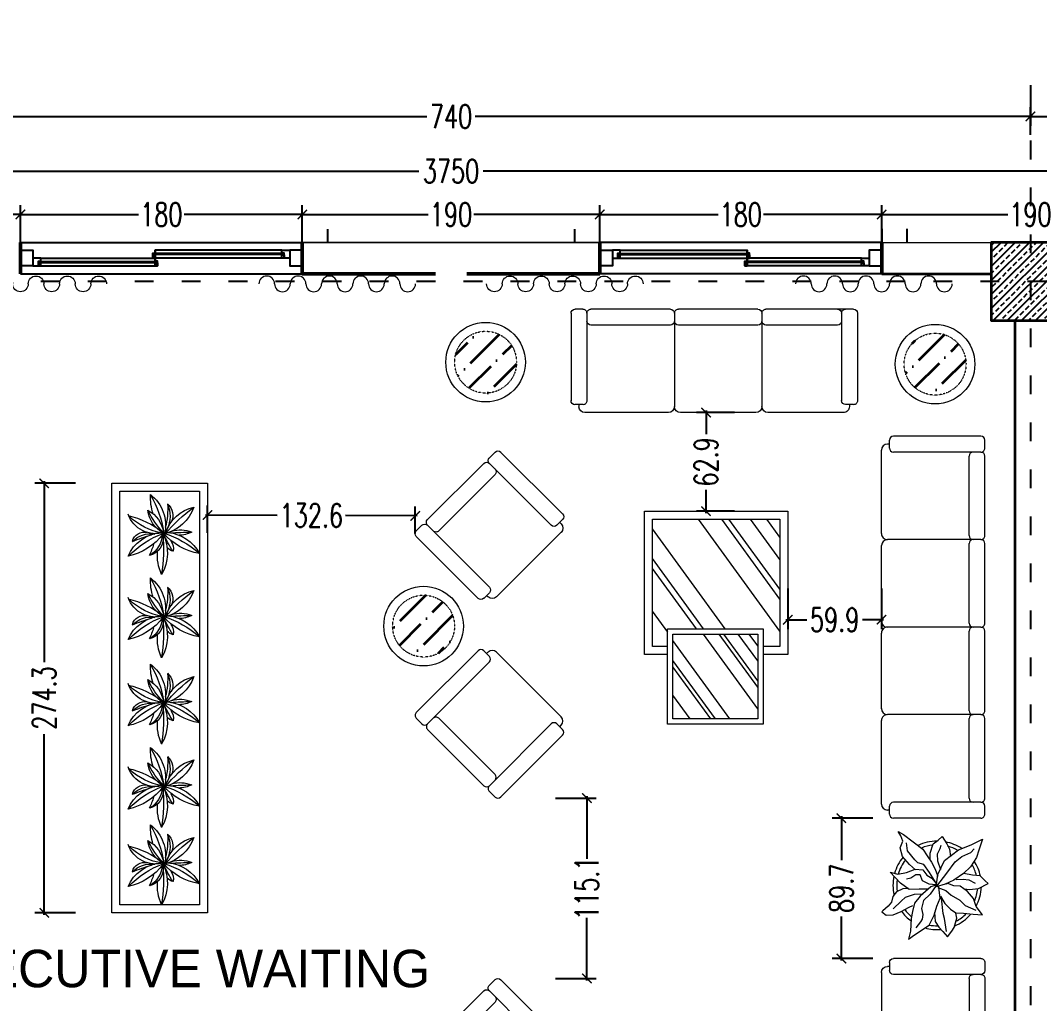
# Model space of a CAD drawing. Header units: centimetres. Extents: x -3207095 to 15275363, y -32656 to 4798027.
# Drawn here: x 691817 to 692468, y 4439273 to 4439900 of the extents above; entities that cross this region are included whole.
import ezdxf

# ---------------------------------------------------------------- set-up
doc = ezdxf.new("R2010")
doc.units = ezdxf.units.CM
for name, pattern in [('ACAD_ISO03W100', [30, 12, -18]), ('DUZ', [500, 500]), ('GESTRICHELT', [0.75, 0.5, -0.25])]:
    doc.linetypes.add(name, pattern=pattern)
doc.layers.get('0').update_dxf_attribs({"color": 1, "linetype": 'DUZ'})
for name, color, linetype in [('AGAC', 116, 'Continuous'), ('DIM', 1, 'DUZ'), ('KOLTAR_F', 145, 'Continuous'), ('PEN', 161, 'Continuous'), ('söve', 26, 'DUZ')]:
    doc.layers.add(name, color=color, linetype=linetype)
for name, color, linetype, lineweight in [('cam', 143, 'Continuous', 20), ('DUV', 220, 'Continuous', 50), ('DUVAR', 7, 'Continuous', 35), ('FE_PERDE', 205, 'Continuous', 15), ('Fix & Furniture', 144, 'Continuous', 13), ('Fix. Furniture', 144, 'Continuous', 9), ('gor25', 142, 'Continuous', 25), ('iç duvar', 7, 'Continuous', 50), ('KOLON_F', 3, 'Continuous', 35), ('Wall', 7, 'Continuous', 35)]:
    doc.layers.add(name, color=color, linetype=linetype, lineweight=lineweight)
doc.styles.add('ATT', font='romans.shx')
doc.styles.add('DIM', font='ROMANSTW.SHX', dxfattribs={"width": 0.7})
doc.dimstyles.new('1_100', dxfattribs={"dimtxt": 15, "dimasz": 6, "dimexe": 6, "dimexo": 0, "dimgap": 2, "dimtad": 0, "dimdec": 1, "dimzin": 11, "dimdsep": 46, "dimtxsty": 'DIM', "dimblk": 'ARCHTICK', "dimcen": 3, "dimdle": 1.25, "dimclrt": 2, "dimadec": 0, "dimazin": 0, "dimtfac": 1.25, "dimtdec": 1, "dimtix": 1, "dimtofl": 0, "dimtmove": 1, "dimatfit": 3, "dimldrblk": 'ARCHTICK', "dimfxl": 20, "dimfxlon": 1, "dimtolj": 1, "dimtzin": 0, "dimarcsym": 0})

# ---------------------------------------------------------------- blocks, each defined once
blk = doc.blocks.new('GEN_BLOCK00601')
at = {"linetype": 'Continuous', "ltscale": 50}
for centre, start, end in [((50, 50), 0, 180), ((250, 50), 0, 180), ((450, 50), 0, 180), ((650, 50), 0, 180), ((850, 50), 0, 180), ((150, 50), 180, 0), ((350, 50), 180, 0), ((550, 50), 180, 0), ((750, 50), 180, 0), ((950, 50), 180, 0)]:
    blk.add_arc(centre, 50, start, end, dxfattribs=at)
for tag in ['Sfb', 'FLOOR']:
    blk.add_attdef(tag, (0, 0), '', height=1)
blk = doc.blocks.new('_ArchTick')
at = {"color": 0, "linetype": 'ByBlock', "const_width": 0.15}
blk.add_lwpolyline([(-0.5, -0.5), (0.5, 0.5)], dxfattribs=at)
blk = doc.blocks.new('*D4767')
at = {"layer": 'Defpoints', "color": 0, "linetype": 'Continuous', "lineweight": 5, "transparency": 16777216}
for p in [(691816.93, 4439776.56), (691626.93, 4439758.74), (691816.93, 4439758.74)]:
    blk.add_point(p, dxfattribs=at)
at = {"layer": 'DIM', "color": 0, "linetype": 'Continuous', "lineweight": -2, "transparency": 16777216}
for p, q in [((691625.68, 4439776.56), (691707.43, 4439776.56)), ((691626.93, 4439758.74), (691626.93, 4439782.56)), ((691818.18, 4439776.56), (691736.43, 4439776.56)), ((691816.93, 4439758.74), (691816.93, 4439782.56))]:
    blk.add_line(p, q, dxfattribs=at)
at = {"layer": 'DIM', "color": 0, "linetype": 'Continuous', "lineweight": -2, "transparency": 16777216, "xscale": 6, "yscale": 6, "zscale": 6, "rotation": 180}
blk.add_blockref('_ArchTick', (691626.93, 4439776.56), dxfattribs=at)
at = {"layer": 'DIM', "color": 0, "linetype": 'Continuous', "lineweight": -2, "transparency": 16777216, "xscale": 6, "yscale": 6, "zscale": 6}
blk.add_blockref('_ArchTick', (691816.93, 4439776.56), dxfattribs=at)
at = {"layer": 'DIM', "color": 2, "linetype": 'Continuous', "lineweight": 5, "transparency": 16777216, "insert": (691721.93, 4439776.56), "char_height": 15, "attachment_point": 5, "style": 'DIM'}
blk.add_mtext('\\A1;190', dxfattribs=at)
blk = doc.blocks.new('*D4768')
at = {"layer": 'Defpoints', "color": 0, "linetype": 'Continuous', "lineweight": 5, "transparency": 16777216}
for p in [(691996.93, 4439776.56), (691816.93, 4439758.74), (691996.93, 4439758.74)]:
    blk.add_point(p, dxfattribs=at)
at = {"layer": 'DIM', "color": 0, "linetype": 'Continuous', "lineweight": -2, "transparency": 16777216}
for p, q in [((691815.68, 4439776.56), (691892.43, 4439776.56)), ((691816.93, 4439758.74), (691816.93, 4439782.56)), ((691998.18, 4439776.56), (691921.43, 4439776.56)), ((691996.93, 4439758.74), (691996.93, 4439782.56))]:
    blk.add_line(p, q, dxfattribs=at)
at = {"layer": 'DIM', "color": 0, "linetype": 'Continuous', "lineweight": -2, "transparency": 16777216, "xscale": 6, "yscale": 6, "zscale": 6, "rotation": 180}
blk.add_blockref('_ArchTick', (691816.93, 4439776.56), dxfattribs=at)
at = {"layer": 'DIM', "color": 0, "linetype": 'Continuous', "lineweight": -2, "transparency": 16777216, "xscale": 6, "yscale": 6, "zscale": 6}
blk.add_blockref('_ArchTick', (691996.93, 4439776.56), dxfattribs=at)
at = {"layer": 'DIM', "color": 2, "linetype": 'Continuous', "lineweight": 5, "transparency": 16777216, "insert": (691906.93, 4439776.56), "char_height": 15, "attachment_point": 5, "style": 'DIM'}
blk.add_mtext('\\A1;180', dxfattribs=at)
blk = doc.blocks.new('*D4769')
at = {"layer": 'Defpoints', "color": 0, "linetype": 'Continuous', "lineweight": 5, "transparency": 16777216}
for p in [(692186.93, 4439776.56), (691996.93, 4439758.74), (692186.93, 4439758.74)]:
    blk.add_point(p, dxfattribs=at)
at = {"layer": 'DIM', "color": 0, "linetype": 'Continuous', "lineweight": -2, "transparency": 16777216}
for p, q in [((691995.68, 4439776.56), (692077.43, 4439776.56)), ((691996.93, 4439758.74), (691996.93, 4439782.56)), ((692188.18, 4439776.56), (692106.43, 4439776.56)), ((692186.93, 4439758.74), (692186.93, 4439782.56))]:
    blk.add_line(p, q, dxfattribs=at)
at = {"layer": 'DIM', "color": 0, "linetype": 'Continuous', "lineweight": -2, "transparency": 16777216, "xscale": 6, "yscale": 6, "zscale": 6, "rotation": 180}
blk.add_blockref('_ArchTick', (691996.93, 4439776.56), dxfattribs=at)
at = {"layer": 'DIM', "color": 0, "linetype": 'Continuous', "lineweight": -2, "transparency": 16777216, "xscale": 6, "yscale": 6, "zscale": 6}
blk.add_blockref('_ArchTick', (692186.93, 4439776.56), dxfattribs=at)
at = {"layer": 'DIM', "color": 2, "linetype": 'Continuous', "lineweight": 5, "transparency": 16777216, "insert": (692091.93, 4439776.56), "char_height": 15, "attachment_point": 5, "style": 'DIM'}
blk.add_mtext('\\A1;190', dxfattribs=at)
blk = doc.blocks.new('*D4770')
at = {"layer": 'Defpoints', "color": 0, "linetype": 'Continuous', "lineweight": 5, "transparency": 16777216}
for p in [(692366.93, 4439776.56), (692186.93, 4439758.74), (692366.93, 4439758.74)]:
    blk.add_point(p, dxfattribs=at)
at = {"layer": 'DIM', "color": 0, "linetype": 'Continuous', "lineweight": -2, "transparency": 16777216}
for p, q in [((692185.68, 4439776.56), (692262.43, 4439776.56)), ((692186.93, 4439758.74), (692186.93, 4439782.56)), ((692368.18, 4439776.56), (692291.43, 4439776.56)), ((692366.93, 4439758.74), (692366.93, 4439782.56))]:
    blk.add_line(p, q, dxfattribs=at)
at = {"layer": 'DIM', "color": 0, "linetype": 'Continuous', "lineweight": -2, "transparency": 16777216, "xscale": 6, "yscale": 6, "zscale": 6, "rotation": 180}
blk.add_blockref('_ArchTick', (692186.93, 4439776.56), dxfattribs=at)
at = {"layer": 'DIM', "color": 0, "linetype": 'Continuous', "lineweight": -2, "transparency": 16777216, "xscale": 6, "yscale": 6, "zscale": 6}
blk.add_blockref('_ArchTick', (692366.93, 4439776.56), dxfattribs=at)
at = {"layer": 'DIM', "color": 2, "linetype": 'Continuous', "lineweight": 5, "transparency": 16777216, "insert": (692276.93, 4439776.56), "char_height": 15, "attachment_point": 5, "style": 'DIM'}
blk.add_mtext('\\A1;180', dxfattribs=at)
blk = doc.blocks.new('*D4771')
at = {"layer": 'Defpoints', "color": 0, "linetype": 'Continuous', "lineweight": 5, "transparency": 16777216}
for p in [(692556.93, 4439776.56), (692366.93, 4439758.74), (692556.93, 4439758.74)]:
    blk.add_point(p, dxfattribs=at)
at = {"layer": 'DIM', "color": 0, "linetype": 'Continuous', "lineweight": -2, "transparency": 16777216}
for p, q in [((692365.68, 4439776.56), (692447.43, 4439776.56)), ((692366.93, 4439758.74), (692366.93, 4439782.56)), ((692558.18, 4439776.56), (692476.43, 4439776.56)), ((692556.93, 4439758.74), (692556.93, 4439782.56))]:
    blk.add_line(p, q, dxfattribs=at)
at = {"layer": 'DIM', "color": 0, "linetype": 'Continuous', "lineweight": -2, "transparency": 16777216, "xscale": 6, "yscale": 6, "zscale": 6, "rotation": 180}
blk.add_blockref('_ArchTick', (692366.93, 4439776.56), dxfattribs=at)
at = {"layer": 'DIM', "color": 0, "linetype": 'Continuous', "lineweight": -2, "transparency": 16777216, "xscale": 6, "yscale": 6, "zscale": 6}
blk.add_blockref('_ArchTick', (692556.93, 4439776.56), dxfattribs=at)
at = {"layer": 'DIM', "color": 2, "linetype": 'Continuous', "lineweight": 5, "transparency": 16777216, "insert": (692461.93, 4439776.56), "char_height": 15, "attachment_point": 5, "style": 'DIM'}
blk.add_mtext('\\A1;190', dxfattribs=at)
blk = doc.blocks.new('*D4784')
at = {"layer": 'Defpoints', "color": 0, "linetype": 'Continuous', "lineweight": 5, "transparency": 16777216}
for p in [(692461.93, 4439900.46), (692461.93, 4439839.14), (691721.93, 4439827.32)]:
    blk.add_point(p, dxfattribs=at)
at = {"layer": 'DIM', "color": 0, "linetype": 'Continuous', "lineweight": -2, "transparency": 16777216}
for p, q in [((692461.93, 4439859.14), (692461.93, 4439833.14)), ((691721.93, 4439827.32), (691721.93, 4439845.14)), ((691720.68, 4439839.14), (692076.43, 4439839.14)), ((692463.18, 4439839.14), (692107.43, 4439839.14))]:
    blk.add_line(p, q, dxfattribs=at)
at = {"layer": 'DIM', "color": 0, "linetype": 'Continuous', "lineweight": -2, "transparency": 16777216, "xscale": 6, "yscale": 6, "zscale": 6, "rotation": 180}
blk.add_blockref('_ArchTick', (691721.93, 4439839.14), dxfattribs=at)
at = {"layer": 'DIM', "color": 0, "linetype": 'Continuous', "lineweight": -2, "transparency": 16777216, "xscale": 6, "yscale": 6, "zscale": 6}
blk.add_blockref('_ArchTick', (692461.93, 4439839.14), dxfattribs=at)
at = {"layer": 'DIM', "color": 2, "linetype": 'Continuous', "lineweight": 5, "transparency": 16777216, "insert": (692091.93, 4439839.14), "char_height": 15, "attachment_point": 5, "style": 'DIM'}
blk.add_mtext('\\A1;740', dxfattribs=at)
blk = doc.blocks.new('*D4785')
at = {"layer": 'Defpoints', "color": 0, "linetype": 'Continuous', "lineweight": 5, "transparency": 16777216}
for p in [(692901.93, 4439900.46), (692901.93, 4439839.14), (692461.93, 4439827.32)]:
    blk.add_point(p, dxfattribs=at)
at = {"layer": 'DIM', "color": 0, "linetype": 'Continuous', "lineweight": -2, "transparency": 16777216}
for p, q in [((692901.93, 4439859.14), (692901.93, 4439833.14)), ((692461.93, 4439827.32), (692461.93, 4439845.14)), ((692460.68, 4439839.14), (692666.43, 4439839.14)), ((692903.18, 4439839.14), (692697.43, 4439839.14))]:
    blk.add_line(p, q, dxfattribs=at)
at = {"layer": 'DIM', "color": 0, "linetype": 'Continuous', "lineweight": -2, "transparency": 16777216, "xscale": 6, "yscale": 6, "zscale": 6, "rotation": 180}
blk.add_blockref('_ArchTick', (692461.93, 4439839.14), dxfattribs=at)
at = {"layer": 'DIM', "color": 0, "linetype": 'Continuous', "lineweight": -2, "transparency": 16777216, "xscale": 6, "yscale": 6, "zscale": 6}
blk.add_blockref('_ArchTick', (692901.93, 4439839.14), dxfattribs=at)
at = {"layer": 'DIM', "color": 2, "linetype": 'Continuous', "lineweight": 5, "transparency": 16777216, "insert": (692681.93, 4439839.14), "char_height": 15, "attachment_point": 5, "style": 'DIM'}
blk.add_mtext('\\A1;440', dxfattribs=at)
blk = doc.blocks.new('*D4791')
at = {"layer": 'Defpoints', "color": 0, "linetype": 'Continuous', "lineweight": 5, "transparency": 16777216}
for p in [(690216.93, 4439804.16), (690216.93, 4439782.56), (693966.93, 4439782.56)]:
    blk.add_point(p, dxfattribs=at)
at = {"layer": 'DIM', "color": 0, "linetype": 'Continuous', "lineweight": -2, "transparency": 16777216}
for p, q in [((690216.93, 4439784.16), (690216.93, 4439810.16)), ((693966.93, 4439784.16), (693966.93, 4439810.16)), ((690215.68, 4439804.16), (692071.43, 4439804.16)), ((693968.18, 4439804.16), (692112.43, 4439804.16))]:
    blk.add_line(p, q, dxfattribs=at)
at = {"layer": 'DIM', "color": 0, "linetype": 'Continuous', "lineweight": -2, "transparency": 16777216, "xscale": 6, "yscale": 6, "zscale": 6, "rotation": 180}
blk.add_blockref('_ArchTick', (690216.93, 4439804.16), dxfattribs=at)
at = {"layer": 'DIM', "color": 0, "linetype": 'Continuous', "lineweight": -2, "transparency": 16777216, "xscale": 6, "yscale": 6, "zscale": 6}
blk.add_blockref('_ArchTick', (693966.93, 4439804.16), dxfattribs=at)
at = {"layer": 'DIM', "color": 2, "linetype": 'Continuous', "lineweight": 5, "transparency": 16777216, "insert": (692091.93, 4439804.16), "char_height": 15, "attachment_point": 5, "style": 'DIM'}
blk.add_mtext('\\A1;3750', dxfattribs=at)
blk = doc.blocks.new('dhsdfhhdfgdjdfghjghjk')
at = {"layer": 'Fix & Furniture', "ltscale": 0.02}
for p, q in [((39347.5, 877.54), (39347.5, 855.54)), ((39350.5, 878.54), (39348.5, 878.54)), ((39351.5, 877.54), (39351.5, 855.54)), ((39372.5, 878.54), (39352.5, 878.54)), ((39373.5, 877.54), (39373.5, 854.04)), ((39394.5, 878.54), (39374.5, 878.54)), ((39395.5, 877.54), (39395.5, 854.04)), ((39416.5, 878.54), (39396.5, 878.54)), ((39417.5, 877.54), (39417.5, 854.04)), ((39438.5, 878.54), (39418.5, 878.54)), ((39439.5, 877.54), (39439.5, 855.54)), ((39442.5, 878.54), (39440.5, 878.54)), ((39443.5, 877.54), (39443.5, 855.54)), ((39372.5, 874.54), (39352.5, 874.54)), ((39394.5, 874.54), (39374.5, 874.54)), ((39416.5, 874.54), (39396.5, 874.54)), ((39438.5, 874.54), (39418.5, 874.54)), ((39350.5, 854.54), (39348.5, 854.54)), ((39349.5, 854.54), (39349.5, 854.04)), ((39442.5, 854.54), (39440.5, 854.54)), ((39441.5, 854.54), (39441.5, 854.04)), ((39372, 852.54), (39351, 852.54)), ((39394, 852.54), (39375, 852.54)), ((39416, 852.54), (39397, 852.54)), ((39439.97, 852.54), (39419, 852.54))]:
    blk.add_line(p, q, dxfattribs=at)
for centre, radius, start, end in [((39348.52, 877.53), 1.02, 90.8455, 180.8455), ((39350.5, 877.54), 1, 359.9318, 90), ((39352.5, 877.54), 1, 90.0681, 180.0681), ((39372.5, 877.54), 1, 359.9319, 89.9319), ((39374.5, 877.54), 1, 90.0681, 180.0681), ((39394.5, 877.54), 1, 359.9319, 89.9319), ((39396.5, 877.54), 1, 90.0681, 180.0681), ((39416.5, 877.54), 1, 359.9319, 89.9319), ((39418.5, 877.54), 1, 90.0681, 180.0681), ((39438.5, 877.54), 1, 359.9319, 89.9319), ((39440.5, 877.54), 1, 90.0681, 180.0681), ((39442.5, 877.54), 1, 359.8458, 89.8458), ((39352.5, 875.55), 1, 179.9319, 269.9319), ((39372.5, 875.55), 1, 270.0681, 0.0681), ((39374.5, 875.55), 1, 179.9319, 269.9319), ((39394.5, 875.55), 1, 270.0681, 0.0681), ((39396.5, 875.55), 1, 179.9319, 269.9319), ((39416.5, 875.55), 1, 270.0681, 0.0681), ((39418.5, 875.55), 1, 179.9319, 269.9319), ((39438.5, 875.55), 1, 270.0681, 0.0681), ((39348.51, 855.55), 1.01, 179.5407, 269.5407), ((39351.01, 854.05), 1.51, 180.27, 270.27), ((39350.5, 855.55), 1.01, 269.6742, 359.6742), ((39372, 854.05), 1.5, 269.8574, 359.8574), ((39375, 854.05), 1.5, 180.0365, 270.0365), ((39394, 854.04), 1.5, 269.9885, 359.9885), ((39397, 854.05), 1.5, 180.048, 270.048), ((39415.99, 854.06), 1.51, 269.4397, 359.4397), ((39419, 854.05), 1.5, 180.048, 270.048), ((39440.51, 855.55), 1, 179.8254, 269.8254), ((39439.99, 854.06), 1.51, 269.4397, 359.4397), ((39442.5, 855.55), 1.01, 269.5727, 359.5727)]:
    blk.add_arc(centre, radius, start, end, dxfattribs=at)
blk = doc.blocks.new('dfhsdfjsdfgjfgj')
at = {"layer": 'Fix & Furniture', "ltscale": 0.02}
for p, q in [((63620.72, 5320.18), (63642.72, 5320.18)), ((63619.72, 5317.18), (63619.72, 5319.18)), ((63643.72, 5317.18), (63643.72, 5319.18)), ((63643.72, 5318.18), (63644.22, 5318.18)), ((63619.72, 5295.18), (63619.72, 5315.18)), ((63620.72, 5316.18), (63642.72, 5316.18)), ((63623.72, 5295.18), (63623.72, 5315.18)), ((63645.72, 5295.68), (63645.72, 5316.68)), ((63620.72, 5294.18), (63644.22, 5294.18)), ((63619.72, 5273.18), (63619.72, 5293.18)), ((63623.72, 5273.18), (63623.72, 5293.18)), ((63645.72, 5273.68), (63645.72, 5292.68)), ((63619.72, 5251.18), (63619.72, 5271.18)), ((63620.72, 5272.18), (63644.22, 5272.18)), ((63623.72, 5253.15), (63623.72, 5271.18)), ((63645.72, 5251.68), (63645.72, 5270.68)), ((63619.72, 5249.15), (63619.72, 5251.15)), ((63620.72, 5252.15), (63642.72, 5252.15)), ((63643.72, 5249.15), (63643.72, 5251.15)), ((63620.72, 5248.15), (63642.72, 5248.15)), ((63643.72, 5250.18), (63644.22, 5250.18)), ((63643.72, 5250.15), (63644.22, 5250.15))]:
    blk.add_line(p, q, dxfattribs=at)
for centre, radius, start, end in [((63620.74, 5319.16), 1.02, 89.1545, 179.1545), ((63642.72, 5319.17), 1.01, 0.4593, 90.4593), ((63620.72, 5317.18), 1, 180, 270.0682), ((63642.72, 5317.18), 1.01, 270.3258, 0.3258), ((63644.22, 5316.67), 1.51, 359.73, 89.73), ((63620.72, 5315.18), 1, 89.9319, 179.9319), ((63622.72, 5315.18), 1, 0.0681, 90.0681), ((63620.72, 5295.18), 1, 180.0681, 270.0681), ((63620.72, 5293.18), 1, 89.9319, 179.9319), ((63622.72, 5295.18), 1, 269.9319, 359.9319), ((63622.72, 5293.18), 1, 0.0681, 90.0681), ((63644.22, 5295.68), 1.5, 270.1426, 0.1426), ((63644.22, 5292.68), 1.5, 359.9635, 89.9635), ((63644.22, 5273.68), 1.5, 270.0115, 0.0115), ((63620.72, 5273.18), 1, 180.0681, 270.0681), ((63620.72, 5271.18), 1, 89.9319, 179.9319), ((63622.72, 5273.18), 1, 269.9319, 359.9319), ((63622.72, 5271.18), 1, 0.0681, 90.0681), ((63644.22, 5270.68), 1.5, 359.952, 89.952), ((63620.72, 5253.15), 1, 180.0681, 270.0681), ((63622.72, 5253.15), 1, 269.9319, 359.9319), ((63620.72, 5251.15), 1, 89.9319, 179.9319), ((63620.72, 5251.18), 1, 180.0681, 180.9159), ((63642.72, 5251.15), 1, 0.1746, 90.1746), ((63644.21, 5251.69), 1.51, 270.5603, 0.5603), ((63620.73, 5249.15), 1, 180.1542, 270.1542), ((63642.72, 5249.16), 1.01, 270.4273, 0.4273)]:
    blk.add_arc(centre, radius, start, end, dxfattribs=at)
blk = doc.blocks.new('dfhgdfhfgjjghj')
at = {"layer": 'Fix & Furniture', "ltscale": 0.02}
for p, q in [((39396.87, 828.4), (39396.87, 806.4)), ((39399.87, 829.4), (39397.87, 829.4)), ((39400.87, 828.4), (39400.87, 806.4)), ((39421.87, 829.4), (39401.87, 829.4)), ((39422.87, 828.4), (39422.87, 806.4)), ((39425.87, 829.4), (39423.87, 829.4)), ((39426.87, 828.4), (39426.87, 806.4)), ((39421.87, 825.4), (39401.87, 825.4)), ((39399.87, 805.4), (39397.87, 805.4)), ((39398.87, 805.4), (39398.87, 804.9)), ((39425.87, 805.4), (39423.87, 805.4)), ((39424.87, 805.4), (39424.87, 804.9)), ((39423.34, 803.4), (39400.37, 803.4))]:
    blk.add_line(p, q, dxfattribs=at)
for centre, radius, start, end in [((39397.88, 828.38), 1.02, 90.8455, 180.8455), ((39399.87, 828.4), 1, 359.9318, 90), ((39401.87, 828.4), 1, 90.0681, 180.0681), ((39421.87, 828.4), 1, 359.9319, 89.9319), ((39423.87, 828.4), 1, 90.0681, 180.0681), ((39425.87, 828.4), 1, 359.8458, 89.8458), ((39401.87, 826.4), 1, 179.9319, 269.9319), ((39421.87, 826.4), 1, 270.0681, 0.0681), ((39397.88, 806.41), 1.01, 179.5407, 269.5407), ((39400.38, 804.9), 1.51, 180.27, 270.27), ((39399.86, 806.4), 1.01, 269.6742, 359.6742), ((39423.87, 806.4), 1, 179.8254, 269.8254), ((39423.35, 804.91), 1.51, 269.4397, 359.4397), ((39425.86, 806.41), 1.01, 269.5727, 359.5727)]:
    blk.add_arc(centre, radius, start, end, dxfattribs=at)
blk = doc.blocks.new('hfjdfjdkhkk')
at = {"layer": 'Fix & Furniture', "ltscale": 0.02}
for p, q in [((39445.94, 1061.12), (39445.94, 1097.12)), ((39445.94, 1097.12), (39481.94, 1097.12)), ((39481.94, 1097.12), (39481.94, 1061.12)), ((39447.94, 1063.12), (39447.94, 1095.12)), ((39447.94, 1095.12), (39479.94, 1095.12)), ((39479.94, 1095.12), (39479.94, 1063.12)), ((39481.94, 1061.12), (39445.94, 1061.12)), ((39479.94, 1063.12), (39447.94, 1063.12))]:
    blk.add_line(p, q, dxfattribs=at)
at = {"layer": 'Fix & Furniture'}
for p, q in [((39469.43, 1063.12), (39447.94, 1092.7)), ((39479.94, 1066.94), (39459.47, 1095.12)), ((39479.94, 1075.04), (39465.35, 1095.12)), ((39479.94, 1077.48), (39467.13, 1095.13)), ((39479.94, 1084.98), (39472.58, 1095.12)), ((39479.94, 1090.63), (39476.68, 1095.12)), ((39463.98, 1063.12), (39447.94, 1085.2)), ((39462.2, 1063.12), (39447.94, 1082.75)), ((39454.4, 1063.12), (39447.94, 1072.01))]:
    blk.add_line(p, q, dxfattribs=at)
blk = doc.blocks.new('FGDFJFGJFGJD')
at = {"layer": 'Fix & Furniture', "ltscale": 0.02}
for p, q in [((686559.82, 4460826.04), (686559.82, 4460790.04)), ((686595.82, 4460826.04), (686559.82, 4460826.04)), ((686561.82, 4460824.04), (686561.82, 4460792.04)), ((686593.82, 4460824.04), (686561.82, 4460824.04)), ((686593.82, 4460792.04), (686593.82, 4460824.04)), ((686595.82, 4460790.04), (686595.82, 4460826.04)), ((686561.82, 4460792.04), (686566, 4460792.04)), ((686590, 4460792.04), (686593.82, 4460792.04)), ((686559.82, 4460790.04), (686566, 4460790.04)), ((686590, 4460790.04), (686595.82, 4460790.04))]:
    blk.add_line(p, q, dxfattribs=at)
at = {"layer": 'Fix & Furniture'}
for p, q in [((686561.82, 4460806.41), (686574.63, 4460824.05)), ((686561.82, 4460795.86), (686582.29, 4460824.04)), ((686561.82, 4460813.91), (686569.18, 4460824.04)), ((686561.82, 4460803.96), (686576.4, 4460824.04)), ((686561.82, 4460819.55), (686565.08, 4460824.04)), ((686575.57, 4460796.51), (686593.82, 4460821.62)), ((686581.02, 4460796.51), (686593.82, 4460814.12)), ((686582.79, 4460796.51), (686593.82, 4460811.68)), ((686590, 4460795.68), (686593.82, 4460800.93))]:
    blk.add_line(p, q, dxfattribs=at)
at = {"layer": 'Wall', "xscale": -0.6666666666666666, "yscale": 0.6666666666666666, "zscale": 0.6666666666666666}
blk.add_blockref('hfjdfjdkhkk', (712887.3, 4460065.09), dxfattribs=at)
blk = doc.blocks.new('fhdfghfgh')
at = {"layer": 'Fix. Furniture', "ltscale": 0.02}
blk.add_circle((7534.74, -570.99), 9, dxfattribs=at)
at = {"layer": 'Fix. Furniture', "linetype": 'GESTRICHELT', "ltscale": 0.02}
blk.add_circle((7534.74, -570.99), 7, dxfattribs=at)
blk = doc.blocks.new('xchh')
at = {"layer": 'Wall', "ltscale": 0.02}
h = blk.add_hatch(dxfattribs=at)
h.set_pattern_fill('ANSI36', color=9, scale=33.333333, angle=180)
h.set_pattern_definition([(225, (67590.6048, 2844.793), (-2.2097087, -8.1022652), [10.4166667, -2.0833333, 0, -2.0833333])])
h.paths.add_polyline_path([(39562.87, 125.07, 1), (39547.31, 125.07, 1)])
at = {"layer": 'Wall', "xscale": 1.111111111111111, "yscale": 1.111111111111111, "zscale": 1.111111111111111, "rotation": 180}
blk.add_blockref('fhdfghfgh', (47927.02, -509.36), dxfattribs=at)
blk = doc.blocks.new('12PPLT12')
at = {"color": 0, "linetype": 'ByBlock'}
for p, q in [((-0.05, 0.632), (-0.034, 0.694)), ((-0.034, 0.694), (-0.032, 0.751)), ((-0.032, 0.751), (-0.002, 0.689)), ((-0.148, 0.486), (-0.116, 0.583)), ((-0.116, 0.583), (-0.05, 0.632)), ((-0.064, 0.51), (-0.026, 0.591)), ((-0.002, 0.689), (0.044, 0.559)), ((-0.132, 0.367), (-0.148, 0.486)), ((-0.05, 0.38), (-0.064, 0.51)), ((0.044, 0.559), (0.09, 0.432)), ((-0.349, 0.334), (-0.362, 0.415)), ((-0.362, 0.415), (-0.303, 0.35)), ((-0.303, 0.35), (-0.208, 0.312)), ((-0.108, 0.279), (-0.132, 0.367)), ((-0.043, 0.334), (-0.05, 0.38)), ((0.09, 0.432), (0.09, 0.339)), ((0.093, 0.282), (0.134, 0.347)), ((0.134, 0.347), (0.22, 0.415)), ((0.22, 0.415), (0.291, 0.421)), ((0.28, 0.353), (0.25, 0.328)), ((0.291, 0.421), (0.35, 0.429)), ((0.35, 0.429), (0.348, 0.331)), ((-0.332, 0.247), (-0.349, 0.334)), ((-0.289, 0.136), (-0.332, 0.247)), ((-0.205, 0.231), (-0.251, 0.247)), ((-0.208, 0.312), (-0.105, 0.29)), ((-0.137, 0.231), (-0.205, 0.231)), ((-0.097, 0.204), (-0.137, 0.231)), ((-0.105, 0.29), (-0.037, 0.236)), ((0.003, 0.279), (-0.043, 0.334)), ((-0.037, 0.236), (-0.034, 0.158)), ((0.009, 0.169), (0.003, 0.279)), ((0.09, 0.253), (0.082, 0.174)), ((0.09, 0.339), (0.09, 0.253)), ((0.193, 0.293), (0.155, 0.228)), ((0.25, 0.328), (0.193, 0.293)), ((0.342, 0.266), (0.304, 0.19)), ((0.348, 0.331), (0.342, 0.266)), ((-0.536, 0.125), (-0.59, 0.109)), ((-0.487, 0.171), (-0.536, 0.125)), ((-0.425, 0.193), (-0.487, 0.171)), ((-0.346, 0.179), (-0.425, 0.193)), ((-0.292, 0.149), (-0.346, 0.179)), ((-0.194, 0.074), (-0.289, 0.136)), ((-0.11, 0.133), (-0.097, 0.204)), ((-0.069, 0.06), (-0.11, 0.133)), ((-0.034, 0.158), (-0.007, 0.101)), ((0.006, 0.027), (0.009, 0.169)), ((0.082, 0.174), (0.061, 0.082)), ((0.074, 0.098), (0.223, 0.188)), ((0.155, 0.228), (0.131, 0.13)), ((0.223, 0.188), (0.421, 0.204)), ((0.315, 0.109), (0.413, 0.117)), ((0.413, 0.117), (0.524, 0.101)), ((0.421, 0.204), (0.573, 0.171)), ((0.573, 0.171), (0.716, 0.152)), ((0.716, 0.152), (0.613, 0.074)), ((-0.671, 0.098), (-0.687, 0.095)), ((-0.687, 0.095), (-0.666, 0.036)), ((-0.59, 0.109), (-0.671, 0.098)), ((-0.666, 0.036), (-0.601, -0.005)), ((-0.563, 0.052), (-0.441, 0.074)), ((-0.441, 0.074), (-0.373, 0.084)), ((-0.373, 0.084), (-0.27, 0.057)), ((-0.229, 0.003), (-0.324, -0.027)), ((-0.27, 0.057), (-0.186, 0.006)), ((-0.069, 0.027), (-0.229, 0.003)), ((-0.108, 0.019), (-0.194, 0.074)), ((-0.01, 0.003), (-0.121, -0.038)), ((-0.01, 0.014), (-0.069, 0.06)), ((-0.002, 0.006), (-0.069, 0.027)), ((-0.018, -0.008), (0.074, 0.098)), ((-0.01, -0.005), (0.169, 0.055)), ((0.003, 0.017), (-0.01, 0.014)), ((0.003, -0.029), (-0.01, 0.003)), ((-0.007, 0.101), (0.003, 0.017)), ((0.169, 0.055), (0.315, 0.109)), ((0.545, 0.017), (0.429, -0.032)), ((0.524, 0.101), (0.578, 0.114)), ((0.613, 0.074), (0.545, 0.017)), ((-0.601, -0.005), (-0.503, -0.021)), ((-0.503, -0.021), (-0.4, -0.032)), ((-0.395, -0.094), (-0.452, -0.152)), ((-0.4, -0.032), (-0.357, -0.04)), ((-0.324, -0.027), (-0.395, -0.094)), ((-0.224, -0.059), (-0.292, -0.122)), ((-0.121, -0.038), (-0.224, -0.059)), ((-0.053, -0.14), (0.003, -0.029)), ((0.082, -0.038), (-0.018, -0.008)), ((-0.007, -0.024), (0.05, -0.105)), ((0.05, -0.105), (0.071, -0.181)), ((0.188, -0.054), (0.082, -0.038)), ((0.112, -0.051), (0.09, -0.043)), ((0.155, -0.108), (0.112, -0.051)), ((0.212, -0.152), (0.155, -0.108)), ((0.323, -0.051), (0.188, -0.054)), ((0.215, -0.062), (0.282, -0.103)), ((0.282, -0.103), (0.334, -0.146)), ((0.429, -0.032), (0.323, -0.051)), ((0.396, -0.124), (0.326, -0.054)), ((-0.452, -0.152), (-0.536, -0.268)), ((-0.352, -0.227), (-0.387, -0.241)), ((-0.316, -0.187), (-0.352, -0.227)), ((-0.292, -0.122), (-0.316, -0.187)), ((-0.213, -0.263), (-0.135, -0.195)), ((-0.135, -0.195), (-0.053, -0.14)), ((-0.119, -0.304), (-0.04, -0.148)), ((-0.037, -0.122), (-0.04, -0.219)), ((-0.04, -0.219), (-0.021, -0.308)), ((0.071, -0.181), (0.12, -0.282)), ((0.247, -0.246), (0.212, -0.152)), ((0.234, -0.2), (0.277, -0.241)), ((0.334, -0.146), (0.372, -0.217)), ((0.464, -0.176), (0.396, -0.124)), ((0.48, -0.257), (0.464, -0.176)), ((-0.536, -0.268), (-0.606, -0.328)), ((-0.606, -0.328), (-0.522, -0.328)), ((-0.522, -0.328), (-0.324, -0.325)), ((-0.387, -0.241), (-0.465, -0.268)), ((-0.324, -0.325), (-0.213, -0.263)), ((-0.244, -0.33), (-0.247, -0.406)), ((-0.193, -0.236), (-0.244, -0.33)), ((-0.139, -0.358), (-0.119, -0.304)), ((-0.021, -0.308), (0.006, -0.376)), ((0.12, -0.282), (0.139, -0.363)), ((0.261, -0.349), (0.247, -0.246)), ((0.277, -0.241), (0.372, -0.287)), ((0.372, -0.287), (0.494, -0.301)), ((0.494, -0.301), (0.48, -0.257)), ((-0.247, -0.406), (-0.233, -0.471)), ((-0.199, -0.494), (-0.139, -0.358)), ((-0.102, -0.503), (-0.017, -0.432)), ((-0.017, -0.432), (0.003, -0.378)), ((0.006, -0.376), (0.074, -0.428)), ((0.074, -0.428), (0.158, -0.496)), ((0.139, -0.363), (0.212, -0.474)), ((0.236, -0.444), (0.261, -0.349)), ((0.242, -0.561), (0.236, -0.444)), ((-0.233, -0.471), (-0.222, -0.551)), ((-0.222, -0.551), (-0.148, -0.522)), ((-0.148, -0.522), (-0.102, -0.503)), ((0.158, -0.496), (0.242, -0.561))]:
    blk.add_line(p, q, dxfattribs=at)
for radius, start, end in [(0.5, 107.123, 130.9816), (0.5, 56.9563, 82.295), (0.5, 134.8021, 159.1804), (0.458, 107.9864, 130.5771), (0.458, 62.6899, 79.5345), (0.5, 22.9768, 45.8473), (0.458, 138.4756, 155.3347), (0.458, 26.2761, 41.1349), (0.5, 182.503, 200.4563), (0.458, 183.2699, 197.4002), (0.458, 340.6559, 357.5057), (0.5, 338.5862, 359.7442), (0.5, 220.6606, 241.3393), (0.458, 225.0835, 237.5023), (0.5, 298.3455, 324.4541), (0.458, 303.3868, 322.0756), (0.458, 264.1886, 282.4028), (0.5, 259.7038, 286.1281)]:
    blk.add_arc((0, 0), radius, start, end, dxfattribs=at)
at = {"color": 0, "linetype": 'ByBlock', "style": 'ATT'}
for tag, p, flags in [('ITEM', (-1, -3.25), 3), ('ROOM_NUMBER', (-1, -4.583), 1)]:
    blk.add_attdef(tag, p, '', height=1, dxfattribs=dict(at, flags=flags))
blk = doc.blocks.new('patio plant 2')
for centre, radius, start, end in [((231.7, 78.2), 324.4, 127.05261, 193.63974), ((780.4, -108.7), 866.5, 149.27742, 171.90411), ((-456.8, 321.8), 493.3, 342.14169, 1.77784), ((-403.9, -88.1), 324.8, 18.26791, 77.75767), ((4.6, 351.9), 361.1, 199.85323, 255.87158), ((-1051.8, -785.7), 1241.5, 39.26185, 54.55364), ((-19.4, 158.1), 135.4, 131.9837, 205.4724), ((137.7, 152.2), 268.8, 157.16004, 204.0107), ((499.3, 213.1), 610.8, 175.92625, 194.9396), ((-195.8, 232.5), 255, 297.6391, 353.49272), ((182.8, -25.5), 261.1, 118.6711, 171.44478), ((-541, 474.4), 656.5, 315.35272, 335.24008), ((-8.5, 252.8), 250.6, 252.56429, 340.56581), ((394, -572.5), 748.6, 102.82364, 128.45837), ((-157.2, 544.2), 543.2, 279.62893, 313.85168), ((-83.3, -325.6), 339.5, 95.35088, 151.9516), ((-456.8, 321.8), 493.3, 278.61102, 320.85), ((173.8, -791.8), 837.7, 107.61578, 131.42555), ((-219.4, -209.8), 245.4, 72.60291, 113.2685), ((-196, 270.1), 281.6, 244.70443, 267.56264), ((-308.4, -2196.5), 2212.1, 85.49801, 90.08997), ((-661.4, 220.7), 623.4, 323.97576, 339.48616), ((264, -160.6), 372.8, 154.19101, 209.75886), ((-325.1, -702.9), 750.9, 43.05841, 70.36823), ((-402.7, -183.6), 379.4, 28.06328, 29.23026), ((323, 288.5), 487.8, 216.01013, 258.75138), ((-83.3, -325.6), 339.5, 23.55692, 85.59274), ((32.2, -218.8), 221.1, 44.37449, 98.36113), ((87.5, -90.7), 106.7, 15.64675, 102.64432), ((-53.2, -127.8), 108.2, 141.04441, 190.88338), ((1167.1, -136.7), 1242.7, 173.88522, 189.76002), ((76, -37.2), 149.4, 169.01233, 258.57329), ((164.4, 12.9), 231.5, 184.81411, 238.09448), ((-433.8, -1577), 1636.5, 67.58498, 73.6645), ((-183, -46.1), 104.8, 283.02136, 317.16263), ((-402.7, -183.6), 379.4, 334.71961, 5.66737), ((729.4, 139.4), 755.6, 197.54991, 205.31468)]:
    blk.add_arc(centre, radius, start, end)
blk = doc.blocks.new('*D5952')
at = {"layer": 'Defpoints', "color": 0, "linetype": 'Continuous', "lineweight": 5, "transparency": 16777216}
for p in [(692069.05, 4439584.1), (691936.36, 4439573.34), (692069, 4439572.74)]:
    blk.add_point(p, dxfattribs=at)
at = {"layer": 'DIM', "color": 0, "linetype": 'Continuous', "lineweight": -2, "transparency": 16777216}
for p, q in [((691936.36, 4439573.34), (691936.44, 4439590.69)), ((692069, 4439572.74), (692069.07, 4439590.1)), ((691935.17, 4439584.7), (691980.98, 4439584.49)), ((692070.3, 4439584.09), (692024.48, 4439584.3))]:
    blk.add_line(p, q, dxfattribs=at)
at = {"layer": 'DIM', "color": 0, "linetype": 'Continuous', "lineweight": -2, "transparency": 16777216, "xscale": 6, "yscale": 6, "zscale": 6}
for p, rotation in [((691936.42, 4439584.69), 179.7429544421682), ((692069.05, 4439584.1), 359.7429544421682)]:
    blk.add_blockref('_ArchTick', p, dxfattribs=dict(at, rotation=rotation))
at = {"layer": 'DIM', "color": 2, "linetype": 'Continuous', "lineweight": 5, "transparency": 16777216, "insert": (692002.73, 4439584.39), "char_height": 15, "attachment_point": 5, "rotation": 359.74295, "style": 'DIM'}
blk.add_mtext('\\A1;132.6', dxfattribs=at)
blk = doc.blocks.new('*D5953')
at = {"layer": 'Defpoints', "color": 0, "linetype": 'Continuous', "lineweight": 5, "transparency": 16777216}
for p in [(691832.17, 4439604.92), (691875.4, 4439604.92), (691875.4, 4439330.6)]:
    blk.add_point(p, dxfattribs=at)
at = {"layer": 'DIM', "color": 0, "linetype": 'Continuous', "lineweight": -2, "transparency": 16777216}
for p, q in [((691852.17, 4439604.92), (691826.17, 4439604.92)), ((691832.17, 4439606.17), (691832.17, 4439490.76)), ((691832.17, 4439329.35), (691832.17, 4439444.76)), ((691852.17, 4439330.6), (691826.17, 4439330.6))]:
    blk.add_line(p, q, dxfattribs=at)
at = {"layer": 'DIM', "color": 0, "linetype": 'Continuous', "lineweight": -2, "transparency": 16777216, "xscale": 6, "yscale": 6, "zscale": 6}
for p, rotation in [((691832.17, 4439604.92), 90), ((691832.17, 4439330.6), 270)]:
    blk.add_blockref('_ArchTick', p, dxfattribs=dict(at, rotation=rotation))
at = {"layer": 'DIM', "color": 2, "linetype": 'Continuous', "lineweight": 5, "transparency": 16777216, "insert": (691832.17, 4439467.76), "char_height": 15, "attachment_point": 5, "rotation": 90, "style": 'DIM'}
blk.add_mtext('\\A1;274.3', dxfattribs=at)
blk = doc.blocks.new('*D5959')
at = {"layer": 'Defpoints', "color": 0, "linetype": 'Continuous', "lineweight": 5, "transparency": 16777216}
for p in [(692306.94, 4439540.98), (692366.81, 4439540.98), (692306.94, 4439517.77)]:
    blk.add_point(p, dxfattribs=at)
at = {"layer": 'DIM', "color": 0, "linetype": 'Continuous', "lineweight": -2, "transparency": 16777216}
for p, q in [((692306.94, 4439537.77), (692306.94, 4439511.77)), ((692366.81, 4439537.77), (692366.81, 4439511.77)), ((692305.69, 4439517.77), (692319.13, 4439517.77)), ((692368.06, 4439517.77), (692354.63, 4439517.77))]:
    blk.add_line(p, q, dxfattribs=at)
at = {"layer": 'DIM', "color": 0, "linetype": 'Continuous', "lineweight": -2, "transparency": 16777216, "xscale": 6, "yscale": 6, "zscale": 6, "rotation": 180}
blk.add_blockref('_ArchTick', (692306.94, 4439517.77), dxfattribs=at)
at = {"layer": 'DIM', "color": 0, "linetype": 'Continuous', "lineweight": -2, "transparency": 16777216, "xscale": 6, "yscale": 6, "zscale": 6}
blk.add_blockref('_ArchTick', (692366.81, 4439517.77), dxfattribs=at)
at = {"layer": 'DIM', "color": 2, "linetype": 'Continuous', "lineweight": 5, "transparency": 16777216, "insert": (692336.88, 4439517.77), "char_height": 15, "attachment_point": 5, "style": 'DIM'}
blk.add_mtext('\\A1;59.9', dxfattribs=at)
blk = doc.blocks.new('*D5960')
at = {"layer": 'Defpoints', "color": 0, "linetype": 'Continuous', "lineweight": 5, "transparency": 16777216}
for p in [(692272.97, 4439650.02), (692254.76, 4439587.07), (692272.97, 4439587.07)]:
    blk.add_point(p, dxfattribs=at)
at = {"layer": 'DIM', "color": 0, "linetype": 'Continuous', "lineweight": -2, "transparency": 16777216}
for p, q in [((692272.97, 4439650.02), (692248.76, 4439650.02)), ((692254.76, 4439651.27), (692254.76, 4439636.29)), ((692254.76, 4439585.82), (692254.76, 4439600.79)), ((692272.97, 4439587.07), (692248.76, 4439587.07))]:
    blk.add_line(p, q, dxfattribs=at)
at = {"layer": 'DIM', "color": 0, "linetype": 'Continuous', "lineweight": -2, "transparency": 16777216, "xscale": 6, "yscale": 6, "zscale": 6}
for p, rotation in [((692254.76, 4439650.02), 90), ((692254.76, 4439587.07), 270)]:
    blk.add_blockref('_ArchTick', p, dxfattribs=dict(at, rotation=rotation))
at = {"layer": 'DIM', "color": 2, "linetype": 'Continuous', "lineweight": 5, "transparency": 16777216, "insert": (692254.76, 4439618.54), "char_height": 15, "attachment_point": 5, "rotation": 90, "style": 'DIM'}
blk.add_mtext('\\A1;62.9', dxfattribs=at)
blk = doc.blocks.new('*D5961')
at = {"layer": 'Defpoints', "color": 0, "linetype": 'Continuous', "lineweight": 5, "transparency": 16777216}
for p in [(692402.37, 4439391.12), (692341.21, 4439301.46), (692402.37, 4439301.46)]:
    blk.add_point(p, dxfattribs=at)
at = {"layer": 'DIM', "color": 0, "linetype": 'Continuous', "lineweight": -2, "transparency": 16777216}
for p, q in [((692341.21, 4439392.37), (692341.21, 4439364.29)), ((692361.21, 4439391.12), (692335.21, 4439391.12)), ((692341.21, 4439300.21), (692341.21, 4439328.29)), ((692361.21, 4439301.46), (692335.21, 4439301.46))]:
    blk.add_line(p, q, dxfattribs=at)
at = {"layer": 'DIM', "color": 0, "linetype": 'Continuous', "lineweight": -2, "transparency": 16777216, "xscale": 6, "yscale": 6, "zscale": 6}
for p, rotation in [((692341.21, 4439391.12), 90), ((692341.21, 4439301.46), 270)]:
    blk.add_blockref('_ArchTick', p, dxfattribs=dict(at, rotation=rotation))
at = {"layer": 'DIM', "color": 2, "linetype": 'Continuous', "lineweight": 5, "transparency": 16777216, "insert": (692341.21, 4439346.29), "char_height": 15, "attachment_point": 5, "rotation": 90, "style": 'DIM'}
blk.add_mtext('\\A1;89.7', dxfattribs=at)
blk = doc.blocks.new('*D5964')
at = {"layer": 'Defpoints', "color": 0, "linetype": 'Continuous', "lineweight": 5, "transparency": 16777216}
for p in [(692121.86, 4439403.86), (692121.86, 4439288.72), (692178.69, 4439288.72)]:
    blk.add_point(p, dxfattribs=at)
at = {"layer": 'DIM', "color": 0, "linetype": 'Continuous', "lineweight": -2, "transparency": 16777216}
for p, q in [((692158.69, 4439403.86), (692184.69, 4439403.86)), ((692178.69, 4439405.11), (692178.69, 4439365.04)), ((692178.69, 4439287.47), (692178.69, 4439327.54)), ((692158.69, 4439288.72), (692184.69, 4439288.72))]:
    blk.add_line(p, q, dxfattribs=at)
at = {"layer": 'DIM', "color": 0, "linetype": 'Continuous', "lineweight": -2, "transparency": 16777216, "xscale": 6, "yscale": 6, "zscale": 6}
for p, rotation in [((692178.69, 4439403.86), 90), ((692178.69, 4439288.72), 270)]:
    blk.add_blockref('_ArchTick', p, dxfattribs=dict(at, rotation=rotation))
at = {"layer": 'DIM', "color": 2, "linetype": 'Continuous', "lineweight": 5, "transparency": 16777216, "insert": (692178.69, 4439346.29), "char_height": 15, "attachment_point": 5, "rotation": 90, "style": 'DIM'}
blk.add_mtext('\\A1;115.1', dxfattribs=at)

msp = doc.modelspace()

# ---------------------------------------------------------------- hatches: boundary and pattern name
at = {"layer": 'KOLTAR_F'}
h = msp.add_hatch(dxfattribs=at)
h.set_pattern_fill('ANSI33', color=256, style=0)
h.set_pattern_definition([(45, (31113.453, -64653.7247), (-4.4901280605, 4.4901280605), []), (45, (31117.943, -64653.7247), (-4.4901280605, 4.4901280605), [3.175, -1.5875])])
h.paths.add_polyline_path([(692486.93, 4439758.74), (692436.93, 4439758.74), (692436.93, 4439708.74), (692486.93, 4439708.74)])

# ---------------------------------------------------------------- linework, layer by layer
at = {"color": 232, "linetype": 'ACAD_ISO03W100'}
for p, q in [((692461.93, 4439853.74), (692461.93, 4436723.74)), ((694061.93, 4439733.74), (690121.93, 4439733.74))]:
    msp.add_line(p, q, dxfattribs=at)
at = {"layer": 'AGAC'}
for p, q in [((691816.93, 4439758.74), (691996.93, 4439758.74)), ((692366.93, 4439758.74), (692186.93, 4439758.74)), ((691816.93, 4439738.74), (691996.93, 4439738.74)), ((692366.93, 4439738.74), (692186.93, 4439738.74))]:
    msp.add_line(p, q, dxfattribs=at)
at = {"layer": 'cam'}
for p, q in [((691985.43, 4439751.74), (691901.43, 4439751.74)), ((691985.43, 4439751.24), (691901.43, 4439751.24)), ((691985.43, 4439750.74), (691901.43, 4439750.74)), ((692198.43, 4439751.74), (692282.43, 4439751.74)), ((692198.43, 4439751.24), (692282.43, 4439751.24)), ((692198.43, 4439750.74), (692282.43, 4439750.74)), ((691828.43, 4439746.74), (691904.43, 4439746.74)), ((691828.43, 4439746.24), (691904.43, 4439746.24)), ((691828.43, 4439745.74), (691904.43, 4439745.74)), ((692355.43, 4439746.74), (692279.43, 4439746.74)), ((692355.43, 4439746.24), (692279.43, 4439746.24)), ((692355.43, 4439745.74), (692279.43, 4439745.74))]:
    msp.add_line(p, q, dxfattribs=at)
at = {"layer": 'DUV'}
for p, q in [((691816.93, 4439738.74), (691816.93, 4439758.74)), ((691996.93, 4439738.74), (691996.93, 4439758.74)), ((692186.93, 4439738.74), (692186.93, 4439758.74)), ((692366.93, 4439738.74), (692366.93, 4439758.74)), ((691996.93, 4439738.74), (692081.93, 4439738.74)), ((692186.93, 4439738.74), (692101.93, 4439738.74))]:
    msp.add_line(p, q, dxfattribs=at)
at = {"layer": 'DUVAR'}
for p, q in [((691816.93, 4439738.74), (691816.93, 4439758.74)), ((691996.93, 4439738.74), (691996.93, 4439758.74)), ((692186.93, 4439738.74), (692186.93, 4439758.74)), ((692366.93, 4439738.74), (692366.93, 4439758.74)), ((692081.93, 4439738.74), (691996.93, 4439738.74)), ((692101.93, 4439738.74), (692186.93, 4439738.74)), ((692366.93, 4439738.74), (692436.93, 4439738.74)), ((692451.93, 4439708.74), (692451.93, 4439238.74))]:
    msp.add_line(p, q, dxfattribs=at)
at = {"layer": 'Fix & Furniture', "linetype": 'Continuous', "lineweight": 5}
for points in [[(691936.36, 4439330.6), (691875.4, 4439330.6), (691875.4, 4439604.92), (691936.36, 4439604.92)], [(691931.28, 4439335.68), (691880.48, 4439335.68), (691880.48, 4439599.84), (691931.28, 4439599.84)]]:
    msp.add_lwpolyline(points, close=True, dxfattribs=at)
at = {"layer": 'gor25'}
for p, q in [((691983.93, 4439753.74), (691902.93, 4439753.74)), ((692199.93, 4439753.74), (692280.93, 4439753.74)), ((691829.93, 4439748.74), (691902.93, 4439748.74)), ((691983.93, 4439748.74), (691902.93, 4439748.74)), ((692199.93, 4439748.74), (692280.93, 4439748.74)), ((692353.93, 4439748.74), (692280.93, 4439748.74)), ((691829.93, 4439743.74), (691902.93, 4439743.74)), ((692353.93, 4439743.74), (692280.93, 4439743.74))]:
    msp.add_line(p, q, dxfattribs=at)
at = {"layer": 'iç duvar', "color": 7, "lineweight": 18}
for p, q in [((691996.93, 4439758.74), (692186.93, 4439758.74)), ((692186.93, 4439758.74), (691996.93, 4439758.74)), ((692366.93, 4439758.74), (692436.93, 4439758.74))]:
    msp.add_line(p, q, dxfattribs=at)
at = {"layer": 'KOLON_F'}
msp.add_lwpolyline([(692486.93, 4439758.74), (692436.93, 4439758.74), (692436.93, 4439708.74), (692486.93, 4439708.74)], close=True, dxfattribs=at)
at = {"layer": 'PEN'}
for points in [[(691824.93, 4439753.74), (691824.93, 4439753.74), (691824.93, 4439743.74), (691816.93, 4439743.74), (691816.93, 4439743.74), (691816.93, 4439753.74), (691816.93, 4439753.74), (691816.93, 4439753.74), (691824.93, 4439753.74)], [(691902.93, 4439753.74), (691902.93, 4439753.74), (691902.93, 4439748.74), (691901.43, 4439748.74), (691901.43, 4439750.74), (691901.43, 4439751.74), (691902.93, 4439751.74), (691902.93, 4439753.74), (691902.93, 4439753.74)], [(691901.43, 4439748.74), (691902.93, 4439748.74), (691902.93, 4439750.74), (691901.43, 4439750.74)], [(691988.93, 4439753.74), (691988.93, 4439753.74), (691988.93, 4439748.74), (691985.43, 4439748.74), (691985.43, 4439750.74), (691985.43, 4439751.74), (691983.93, 4439751.74), (691983.93, 4439753.74), (691988.93, 4439753.74)], [(691985.43, 4439748.74), (691983.93, 4439748.74), (691983.93, 4439750.74), (691985.43, 4439750.74)], [(691988.93, 4439753.74), (691988.93, 4439753.74), (691988.93, 4439743.74), (691996.93, 4439743.74), (691996.93, 4439743.74), (691996.93, 4439753.74), (691996.93, 4439753.74), (691996.93, 4439753.74), (691988.93, 4439753.74)], [(692194.93, 4439753.74), (692194.93, 4439753.74), (692194.93, 4439743.74), (692186.93, 4439743.74), (692186.93, 4439743.74), (692186.93, 4439753.74), (692186.93, 4439753.74), (692186.93, 4439753.74), (692194.93, 4439753.74)], [(692194.93, 4439753.74), (692194.93, 4439753.74), (692194.93, 4439748.74), (692198.43, 4439748.74), (692198.43, 4439750.74), (692198.43, 4439751.74), (692199.93, 4439751.74), (692199.93, 4439753.74), (692194.93, 4439753.74)], [(692198.43, 4439748.74), (692199.93, 4439748.74), (692199.93, 4439750.74), (692198.43, 4439750.74)], [(692280.93, 4439753.74), (692280.93, 4439753.74), (692280.93, 4439748.74), (692282.43, 4439748.74), (692282.43, 4439750.74), (692282.43, 4439751.74), (692280.93, 4439751.74), (692280.93, 4439753.74), (692280.93, 4439753.74)], [(692282.43, 4439748.74), (692280.93, 4439748.74), (692280.93, 4439750.74), (692282.43, 4439750.74)], [(692358.93, 4439753.74), (692358.93, 4439753.74), (692358.93, 4439743.74), (692366.93, 4439743.74), (692366.93, 4439743.74), (692366.93, 4439753.74), (692366.93, 4439753.74), (692366.93, 4439753.74), (692358.93, 4439753.74)], [(691824.93, 4439748.74), (691824.93, 4439748.74), (691824.93, 4439743.74), (691828.43, 4439743.74), (691828.43, 4439745.74), (691828.43, 4439746.74), (691829.93, 4439746.74), (691829.93, 4439748.74), (691824.93, 4439748.74)], [(691828.43, 4439743.74), (691829.93, 4439743.74), (691829.93, 4439745.74), (691828.43, 4439745.74)], [(691902.93, 4439748.74), (691902.93, 4439748.74), (691902.93, 4439743.74), (691904.43, 4439743.74), (691904.43, 4439745.74), (691904.43, 4439746.74), (691902.93, 4439746.74), (691902.93, 4439748.74), (691902.93, 4439748.74)], [(691904.43, 4439743.74), (691902.93, 4439743.74), (691902.93, 4439745.74), (691904.43, 4439745.74)], [(692280.93, 4439748.74), (692280.93, 4439748.74), (692280.93, 4439743.74), (692279.43, 4439743.74), (692279.43, 4439745.74), (692279.43, 4439746.74), (692280.93, 4439746.74), (692280.93, 4439748.74), (692280.93, 4439748.74)], [(692279.43, 4439743.74), (692280.93, 4439743.74), (692280.93, 4439745.74), (692279.43, 4439745.74)], [(692358.93, 4439748.74), (692358.93, 4439748.74), (692358.93, 4439743.74), (692355.43, 4439743.74), (692355.43, 4439745.74), (692355.43, 4439746.74), (692353.93, 4439746.74), (692353.93, 4439748.74), (692358.93, 4439748.74)], [(692355.43, 4439743.74), (692353.93, 4439743.74), (692353.93, 4439745.74), (692355.43, 4439745.74)]]:
    msp.add_lwpolyline(points, close=True, dxfattribs=at)
at = {"layer": 'söve'}
for p, q in [((692013.06, 4439767.12), (692013.06, 4439758.74)), ((692170.8, 4439767.12), (692170.8, 4439758.74)), ((692366.93, 4439767.32), (692366.93, 4439758.74)), ((692383.06, 4439767.32), (692383.06, 4439758.74))]:
    msp.add_line(p, q, dxfattribs=at)

# ---------------------------------------------------------------- block references
at = {"layer": 'FE_PERDE', "yscale": 0.100000202655411, "zscale": 0.100000202655411, "rotation": 180}
for p, xscale in [((691771.93, 4439737.24), -0.100000202655411), ((692411.93, 4439737.24), 0.100000202655411)]:
    msp.add_blockref('GEN_BLOCK00601', p, dxfattribs=dict(at, xscale=xscale))
at = {"layer": 'FE_PERDE', "extrusion": (0, 0, -1), "yscale": 0.100000202655411, "zscale": -0.100000202655411, "rotation": 180}
for p, xscale in [((-692069.26, 4439737.24), -0.100000202655411), ((-692114.61, 4439737.24), 0.100000202655411)]:
    msp.add_blockref('GEN_BLOCK00601', p, dxfattribs=dict(at, xscale=xscale))
at = {"layer": 'Fix & Furniture', "xscale": -0.07466730318084988, "yscale": 0.07466730318084988, "zscale": 0.07466730318084988}
for p in [(691902.69, 4439572.52), (691902.69, 4439519.3), (691902.69, 4439464.33), (691902.69, 4439411.11), (691902.69, 4439361.62)]:
    msp.add_blockref('patio plant 2', p, dxfattribs=at)
at = {"layer": 'Fix. Furniture', "xscale": 56.47957675865443, "yscale": 56.47957675865443, "zscale": 56.47957675865443, "rotation": 33.40178733118382}
for p in [(692510.15, 4439647.32), (692402.37, 4439348.2), (692508.88, 4439324.74)]:
    msp.add_blockref('12PPLT12', p, dxfattribs=at)
at = {"layer": 'iç duvar', "linetype": 'Continuous', "lineweight": 5, "xscale": -2.540005080331274, "yscale": 2.540005080331274, "zscale": 2.540005080331274}
msp.add_blockref('FGDFJFGJFGJD', (2436172.36, -6890933.75), dxfattribs=at)
at = {"layer": 'Wall', "yscale": 2.540005080331274, "zscale": 2.540005080331274}
for name, p, xscale, rotation in [('dfhsdfjsdfgjfgj', (705681.82, 4601310.48), -2.540005080331274, 90), ('dhsdfhhdfgdjdfghjghjk', (690201.35, 4539577.82), 2.540005080331274, 270), ('dfhgdfhfgjjghj', (764370.4, 4508895.9), -2.540005080331274, 45), ('dfhgdfhfgjjghj', (764370.4, 4370133.5), 2.540005080331274, 135), ('dhsdfhhdfgdjdfghjghjk', (690201.35, 4339114.76), -2.540005080331274, 270), ('dfhgdfhfgjjghj', (764370.4, 4508559.08), -2.540005080331274, 45)]:
    msp.add_blockref(name, p, dxfattribs=dict(at, xscale=xscale, rotation=rotation))
at = {"layer": 'Wall', "xscale": 2.540005080331274, "yscale": 2.540005080331274, "zscale": 2.540005080331274}
for p in [(591643.88, 4439364.54), (591930.9, 4439363.27), (591604.27, 4439196.02)]:
    msp.add_blockref('xchh', p, dxfattribs=at)

# ---------------------------------------------------------------- texts
at = {"insert": (691751.38, 4439307.04), "char_height": 23.9373, "attachment_point": 1}
msp.add_mtext_dynamic_manual_height_columns('{\\fCentury Gothic|b0|i0|c0|p34;\\C7;EXECUTIVE WAITING ROOM-2}', width=347.9807, gutter_width=4.99, heights=[0], dxfattribs=at)

# ---------------------------------------------------------------- dimensions: what is measured, and where the dimension line sits
at = {"layer": 'DIM', "linetype": 'Continuous', "lineweight": 5}
for base, p1, p2, picture, middle in [((692461.93, 4439839.14), (691721.93, 4439827.32), (692461.93, 4439900.46), '*D4784', (692091.93, 4439839.14)), ((692901.93, 4439839.14), (692461.93, 4439827.32), (692901.93, 4439900.46), '*D4785', (692681.93, 4439839.14)), ((690216.93, 4439804.16), (693966.93, 4439782.56), (690216.93, 4439782.56), '*D4791', (692091.93, 4439804.16)), ((691816.93, 4439776.56), (691626.93, 4439758.74), (691816.93, 4439758.74), '*D4767', (691721.93, 4439776.56)), ((691996.93, 4439776.56), (691816.93, 4439758.74), (691996.93, 4439758.74), '*D4768', (691906.93, 4439776.56)), ((692186.93, 4439776.56), (691996.93, 4439758.74), (692186.93, 4439758.74), '*D4769', (692091.93, 4439776.56)), ((692366.93, 4439776.56), (692186.93, 4439758.74), (692366.93, 4439758.74), '*D4770', (692276.93, 4439776.56)), ((692556.93, 4439776.56), (692366.93, 4439758.74), (692556.93, 4439758.74), '*D4771', (692461.93, 4439776.56))]:
    dim = msp.add_linear_dim(base=base, p1=p1, p2=p2, dimstyle='1_100', dxfattribs=at)
    dim.commit()
    dim.dimension.update_dxf_attribs({"geometry": picture, "text_midpoint": middle})
for p1, p2, distance, picture, middle in [((692272.9669, 4439650.0174), (692272.9669, 4439587.0697), -18.2083, '*D5960', (692254.7585, 4439618.5435)), ((691875.4, 4439330.6), (691875.4, 4439604.92), 43.24, '*D5953', (691832.17, 4439467.76)), ((691936.36, 4439573.34), (692069, 4439572.74), 11.35, '*D5952', (692002.73, 4439584.39)), ((692366.81, 4439540.98), (692306.94, 4439540.98), 23.21, '*D5959', (692336.88, 4439517.77)), ((692121.86, 4439403.86), (692121.86, 4439288.72), 56.83, '*D5964', (692178.69, 4439346.29)), ((692402.37, 4439391.12), (692402.37, 4439301.46), -61.16, '*D5961', (692341.21, 4439346.29))]:
    dim = msp.add_aligned_dim(p1=p1, p2=p2, distance=distance, dimstyle='1_100', dxfattribs=at)
    dim.commit()
    dim.dimension.update_dxf_attribs({"geometry": picture, "text_midpoint": middle})

doc.saveas('drawing.dxf')
